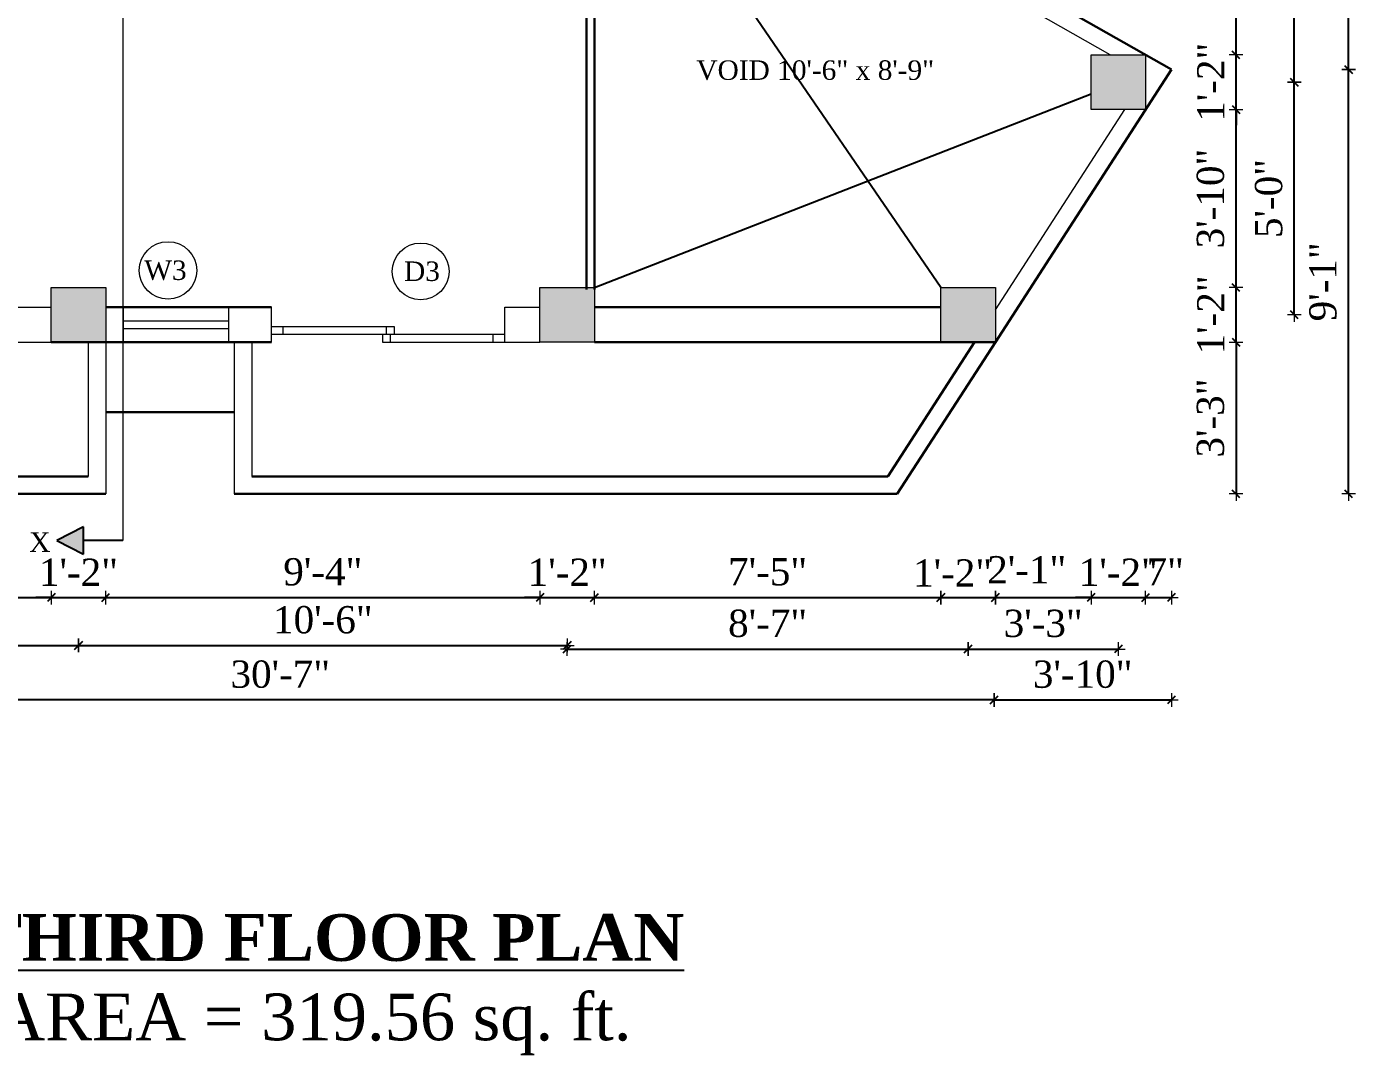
# Model space of a CAD drawing. Header units: inches. Extents: x 151827 to 346502, y -56182 to -23217.
# Drawn here: x 157542.4 to 157883.8, y -31490.4 to -31226.1 of the extents above; entities that cross this region are included whole.
import ezdxf

# ---------------------------------------------------------------- set-up
doc = ezdxf.new("R2010")
doc.units = ezdxf.units.IN
doc.header["$LTSCALE"] = 5
doc.header["$MEASUREMENT"] = 0
for name, color, linetype, lineweight in [('A-WALL', 7, 'Continuous', 9), ('Dimension', 7, 'Continuous', 18), ('Dw', 2, 'Continuous', 18)]:
    doc.layers.add(name, color=color, linetype=linetype, lineweight=lineweight)
doc.layers.add('dim line', color=7, linetype='Continuous', lineweight=15, true_color=0xfab2b2)
doc.layers.add('TEXT', color=6, linetype='Continuous')
doc.layers.add('WALL', color=7, linetype='Continuous')
doc.styles.add('ordinary', font='times.ttf')
doc.dimstyles.new('Copy of 96', dxfattribs={"dimtxt": 7, "dimasz": 4, "dimexe": 0.5, "dimexo": 0.5, "dimgap": 3, "dimtad": 1, "dimdec": 1, "dimzin": 11, "dimdsep": 46, "dimlunit": 4, "dimtxsty": 'ordinary', "dimblk": 'OBLIQUE', "dimcen": 0.09, "dimse1": 1, "dimse2": 1, "dimclrt": 6, "dimazin": 0, "dimtfac": 1, "dimtdec": 1, "dimtix": 1, "dimtmove": 2, "dimatfit": 3, "dimldrblk": 'leader', "dimfxl": 0.5, "dimfxlon": 1, "dimtolj": 1, "dimtzin": 0, "dimarcsym": 0})

# ---------------------------------------------------------------- blocks, each defined once
blk = doc.blocks.new('oblique')
at = {"color": 0, "lineweight": -2}
blk.add_line((0.25, 0.25), (-0.25, -0.25), dxfattribs=at)
at = {"layer": 'dim line', "lineweight": 9}
for p, q in [((-0.4375, 0), (0.4375, 0)), ((0, 0.4375), (0, -0.4375))]:
    blk.add_line(p, q, dxfattribs=at)
blk = doc.blocks.new('*D1751')
at = {"layer": 'A-WALL', "color": 0, "lineweight": -2, "ltscale": 5, "transparency": 16777216}
for p, q in [((157853.15, -31293.16), (157853.15, -31289.16)), ((157853.15, -31307.16), (157853.15, -31293.16)), ((157853.15, -31307.16), (157853.15, -31311.16))]:
    blk.add_line(p, q, dxfattribs=at)
at = {"layer": 'Defpoints', "color": 0, "ltscale": 5, "transparency": 16777216}
for p in [(157791.29, -31293.16), (157853.15, -31293.16), (157791.29, -31307.16)]:
    blk.add_point(p, dxfattribs=at)
at = {"layer": 'A-WALL', "color": 0, "lineweight": -2, "ltscale": 5, "transparency": 16777216, "xscale": 4, "yscale": 4, "zscale": 4}
for p, rotation in [((157853.15, -31293.16), 270), ((157853.15, -31307.16), 90)]:
    blk.add_blockref('oblique', p, dxfattribs=dict(at, rotation=rotation))
at = {"layer": 'A-WALL', "color": 6, "ltscale": 5, "transparency": 16777216, "insert": (157846.65, -31300.16), "char_height": 7, "attachment_point": 5, "rotation": 90, "style": 'ordinary'}
blk.add_mtext('\\A1;1\'-2"', dxfattribs=at)
blk = doc.blocks.new('_OBLIQUE')
at = {"color": 0, "linetype": 'ByBlock'}
blk.add_line((-0.5, -0.5), (0.5, 0.5), dxfattribs=at)
blk = doc.blocks.new('leader')
at = {"layer": 'Dimension'}
for p, q in [((0, -4.328), (0, 4.328)), ((-4.424, 0), (4.424, 0))]:
    blk.add_line(p, q, dxfattribs=at)
blk = doc.blocks.new('*D1752')
at = {"layer": 'A-WALL', "color": 0, "lineweight": -2, "ltscale": 5, "transparency": 16777216}
blk.add_line((157853.15, -31293.16), (157853.15, -31247.39), dxfattribs=at)
at = {"layer": 'Defpoints', "color": 0, "ltscale": 5, "transparency": 16777216}
for p in [(157829.89, -31247.39), (157853.15, -31247.39), (157791.29, -31293.16)]:
    blk.add_point(p, dxfattribs=at)
at = {"layer": 'A-WALL', "color": 0, "lineweight": -2, "ltscale": 5, "transparency": 16777216, "xscale": 4, "yscale": 4, "zscale": 4}
for p, rotation in [((157853.15, -31247.39), 90), ((157853.15, -31293.16), 270)]:
    blk.add_blockref('oblique', p, dxfattribs=dict(at, rotation=rotation))
at = {"layer": 'A-WALL', "color": 6, "ltscale": 5, "transparency": 16777216, "insert": (157846.59, -31270.27), "char_height": 7, "attachment_point": 5, "rotation": 90, "style": 'ordinary'}
blk.add_mtext('\\A1;3\'-10"', dxfattribs=at)
blk = doc.blocks.new('*D1753')
at = {"layer": 'A-WALL', "color": 0, "lineweight": -2, "ltscale": 5, "transparency": 16777216}
for p, q in [((157853.15, -31233.39), (157853.15, -31229.39)), ((157853.15, -31247.39), (157853.15, -31233.39)), ((157853.15, -31247.39), (157853.15, -31251.39))]:
    blk.add_line(p, q, dxfattribs=at)
at = {"layer": 'Defpoints', "color": 0, "ltscale": 5, "transparency": 16777216}
for p in [(157829.89, -31233.39), (157853.15, -31233.39), (157829.89, -31247.39)]:
    blk.add_point(p, dxfattribs=at)
at = {"layer": 'A-WALL', "color": 0, "lineweight": -2, "ltscale": 5, "transparency": 16777216, "xscale": 4, "yscale": 4, "zscale": 4}
for p, rotation in [((157853.15, -31233.39), 270), ((157853.15, -31247.39), 90)]:
    blk.add_blockref('oblique', p, dxfattribs=dict(at, rotation=rotation))
at = {"layer": 'A-WALL', "color": 6, "ltscale": 5, "transparency": 16777216, "insert": (157846.65, -31240.39), "char_height": 7, "attachment_point": 5, "rotation": 90, "style": 'ordinary'}
blk.add_mtext('\\A1;1\'-2"', dxfattribs=at)
blk = doc.blocks.new('*D1754')
at = {"layer": 'A-WALL', "color": 0, "lineweight": -2, "ltscale": 5, "transparency": 16777216}
blk.add_line((157853.15, -31233.39), (157853.15, -31166.88), dxfattribs=at)
at = {"layer": 'Defpoints', "color": 0, "ltscale": 5, "transparency": 16777216}
for p in [(157688.28, -31166.88), (157853.15, -31166.88), (157829.89, -31233.39)]:
    blk.add_point(p, dxfattribs=at)
at = {"layer": 'A-WALL', "color": 0, "lineweight": -2, "ltscale": 5, "transparency": 16777216, "xscale": 4, "yscale": 4, "zscale": 4}
for p, rotation in [((157853.15, -31166.88), 90), ((157853.15, -31233.39), 270)]:
    blk.add_blockref('oblique', p, dxfattribs=dict(at, rotation=rotation))
at = {"layer": 'A-WALL', "color": 6, "ltscale": 5, "transparency": 16777216, "insert": (157846.58, -31200.13), "char_height": 7, "attachment_point": 5, "rotation": 90, "style": 'ordinary'}
blk.add_mtext('\\A1;5\'-7"', dxfattribs=at)
blk = doc.blocks.new('*D1758')
at = {"layer": 'A-WALL', "color": 0, "lineweight": -2, "ltscale": 5, "transparency": 16777216}
blk.add_line((157868.11, -31300.16), (157868.11, -31240.39), dxfattribs=at)
at = {"layer": 'Defpoints', "color": 0, "ltscale": 5, "transparency": 16777216}
for p in [(157822.89, -31240.39), (157868.11, -31240.39), (157784.29, -31300.16)]:
    blk.add_point(p, dxfattribs=at)
at = {"layer": 'A-WALL', "color": 0, "lineweight": -2, "ltscale": 5, "transparency": 16777216, "xscale": 4, "yscale": 4, "zscale": 4}
for p, rotation in [((157868.11, -31240.39), 90), ((157868.11, -31300.16), 270)]:
    blk.add_blockref('oblique', p, dxfattribs=dict(at, rotation=rotation))
at = {"layer": 'A-WALL', "color": 6, "ltscale": 5, "transparency": 16777216, "insert": (157861.55, -31270.27), "char_height": 7, "attachment_point": 5, "rotation": 90, "style": 'ordinary'}
blk.add_mtext('\\A1;5\'-0"', dxfattribs=at)
blk = doc.blocks.new('*D1759')
at = {"layer": 'A-WALL', "color": 0, "lineweight": -2, "ltscale": 5, "transparency": 16777216}
blk.add_line((157868.11, -31240.39), (157868.11, -31159.88), dxfattribs=at)
at = {"layer": 'Defpoints', "color": 0, "ltscale": 5, "transparency": 16777216}
for p in [(157681.28, -31159.88), (157868.11, -31159.88), (157822.89, -31240.39)]:
    blk.add_point(p, dxfattribs=at)
at = {"layer": 'A-WALL', "color": 0, "lineweight": -2, "ltscale": 5, "transparency": 16777216, "xscale": 4, "yscale": 4, "zscale": 4}
for p, rotation in [((157868.11, -31159.88), 90), ((157868.11, -31240.39), 270)]:
    blk.add_blockref('oblique', p, dxfattribs=dict(at, rotation=rotation))
at = {"layer": 'A-WALL', "color": 6, "ltscale": 5, "transparency": 16777216, "insert": (157861.54, -31200.13), "char_height": 7, "attachment_point": 5, "rotation": 90, "style": 'ordinary'}
blk.add_mtext('\\A1;6\'-9"', dxfattribs=at)
blk = doc.blocks.new('*D1766')
at = {"layer": 'A-WALL', "color": 0, "lineweight": -2, "ltscale": 5, "transparency": 16777216}
blk.add_line((157688.28, -31058.94), (157815.89, -31058.94), dxfattribs=at)
at = {"layer": 'Defpoints', "color": 0, "ltscale": 5, "transparency": 16777216}
for p in [(157815.89, -31058.94), (157688.28, -31152.88), (157815.89, -31233.39)]:
    blk.add_point(p, dxfattribs=at)
at = {"layer": 'A-WALL', "color": 0, "lineweight": -2, "ltscale": 5, "transparency": 16777216, "xscale": 4, "yscale": 4, "zscale": 4, "rotation": 180}
blk.add_blockref('oblique', (157688.28, -31058.94), dxfattribs=at)
at = {"layer": 'A-WALL', "color": 0, "lineweight": -2, "ltscale": 5, "transparency": 16777216, "xscale": 4, "yscale": 4, "zscale": 4}
blk.add_blockref('oblique', (157815.89, -31058.94), dxfattribs=at)
at = {"layer": 'A-WALL', "color": 6, "ltscale": 5, "transparency": 16777216, "insert": (157752.08, -31052.38), "char_height": 7, "attachment_point": 5, "style": 'ordinary'}
blk.add_mtext('\\A1;10\'-8"', dxfattribs=at)
blk = doc.blocks.new('*D1767')
at = {"layer": 'A-WALL', "color": 0, "lineweight": -2, "ltscale": 5, "transparency": 16777216}
for p, q in [((157815.89, -31058.94), (157811.89, -31058.94)), ((157815.89, -31058.94), (157829.89, -31058.94)), ((157829.89, -31058.94), (157833.89, -31058.94))]:
    blk.add_line(p, q, dxfattribs=at)
at = {"layer": 'Defpoints', "color": 0, "ltscale": 5, "transparency": 16777216}
for p in [(157829.89, -31058.94), (157815.89, -31233.39), (157829.89, -31233.39)]:
    blk.add_point(p, dxfattribs=at)
at = {"layer": 'A-WALL', "color": 0, "lineweight": -2, "ltscale": 5, "transparency": 16777216, "xscale": 4, "yscale": 4, "zscale": 4}
blk.add_blockref('oblique', (157815.89, -31058.94), dxfattribs=at)
at = {"layer": 'A-WALL', "color": 0, "lineweight": -2, "ltscale": 5, "transparency": 16777216, "xscale": 4, "yscale": 4, "zscale": 4, "rotation": 180}
blk.add_blockref('oblique', (157829.89, -31058.94), dxfattribs=at)
at = {"layer": 'A-WALL', "color": 6, "ltscale": 5, "transparency": 16777216, "insert": (157822.89, -31052.44), "char_height": 7, "attachment_point": 5, "style": 'ordinary'}
blk.add_mtext('\\A1;1\'-2"', dxfattribs=at)
blk = doc.blocks.new('*D1768')
at = {"layer": 'A-WALL', "color": 0, "lineweight": -2, "ltscale": 5, "transparency": 16777216}
blk.add_line((157829.89, -31058.94), (157836.52, -31058.94), dxfattribs=at)
at = {"layer": 'Defpoints', "color": 0, "ltscale": 5, "transparency": 16777216}
for p in [(157836.52, -31058.94), (157829.89, -31233.39), (157836.52, -31237.15)]:
    blk.add_point(p, dxfattribs=at)
at = {"layer": 'A-WALL', "color": 0, "lineweight": -2, "ltscale": 5, "transparency": 16777216, "xscale": 4, "yscale": 4, "zscale": 4, "rotation": 180}
blk.add_blockref('oblique', (157829.89, -31058.94), dxfattribs=at)
at = {"layer": 'A-WALL', "color": 0, "lineweight": -2, "ltscale": 5, "transparency": 16777216, "xscale": 4, "yscale": 4, "zscale": 4}
blk.add_blockref('oblique', (157836.52, -31058.94), dxfattribs=at)
at = {"layer": 'A-WALL', "color": 6, "ltscale": 5, "transparency": 16777216, "insert": (157835.85, -31052.36), "char_height": 7, "attachment_point": 5, "style": 'ordinary'}
blk.add_mtext('\\A1;7"', dxfattribs=at)
blk = doc.blocks.new('*D1771')
at = {"layer": 'A-WALL', "color": 0, "lineweight": -2, "ltscale": 5, "transparency": 16777216}
blk.add_line((157681.28, -31042.81), (157822.89, -31042.81), dxfattribs=at)
at = {"layer": 'Defpoints', "color": 0, "ltscale": 5, "transparency": 16777216}
for p in [(157822.89, -31042.81), (157681.28, -31159.88), (157822.89, -31240.39)]:
    blk.add_point(p, dxfattribs=at)
at = {"layer": 'A-WALL', "color": 0, "lineweight": -2, "ltscale": 5, "transparency": 16777216, "xscale": 4, "yscale": 4, "zscale": 4, "rotation": 180}
blk.add_blockref('oblique', (157681.28, -31042.81), dxfattribs=at)
at = {"layer": 'A-WALL', "color": 0, "lineweight": -2, "ltscale": 5, "transparency": 16777216, "xscale": 4, "yscale": 4, "zscale": 4}
blk.add_blockref('oblique', (157822.89, -31042.81), dxfattribs=at)
at = {"layer": 'A-WALL', "color": 6, "ltscale": 5, "transparency": 16777216, "insert": (157752.08, -31036.25), "char_height": 7, "attachment_point": 5, "style": 'ordinary'}
blk.add_mtext('\\A1;11\'-10"', dxfattribs=at)
blk = doc.blocks.new('*D1773')
at = {"layer": 'A-WALL', "color": 0, "lineweight": -2, "ltscale": 5, "transparency": 16777216}
blk.add_line((157548.71, -31027.61), (157836.52, -31027.61), dxfattribs=at)
at = {"layer": 'Defpoints', "color": 0, "ltscale": 5, "transparency": 16777216}
for p in [(157836.52, -31027.61), (157548.71, -31081.5), (157836.52, -31237.15)]:
    blk.add_point(p, dxfattribs=at)
at = {"layer": 'A-WALL', "color": 0, "lineweight": -2, "ltscale": 5, "transparency": 16777216, "xscale": 4, "yscale": 4, "zscale": 4, "rotation": 180}
blk.add_blockref('oblique', (157548.71, -31027.61), dxfattribs=at)
at = {"layer": 'A-WALL', "color": 0, "lineweight": -2, "ltscale": 5, "transparency": 16777216, "xscale": 4, "yscale": 4, "zscale": 4}
blk.add_blockref('oblique', (157836.52, -31027.61), dxfattribs=at)
at = {"layer": 'A-WALL', "color": 6, "ltscale": 5, "transparency": 16777216, "insert": (157692.62, -31021.05), "char_height": 7, "attachment_point": 5, "style": 'ordinary'}
blk.add_mtext('\\A1;24\'-0"', dxfattribs=at)
blk = doc.blocks.new('*D1774')
at = {"layer": 'A-WALL', "color": 0, "lineweight": -2, "ltscale": 5, "transparency": 16777216}
blk.add_line((157882.06, -31346.16), (157882.06, -31237.15), dxfattribs=at)
at = {"layer": 'Defpoints', "color": 0, "ltscale": 5, "transparency": 16777216}
for p in [(157836.52, -31237.15), (157882.06, -31237.15), (157766.08, -31346.16)]:
    blk.add_point(p, dxfattribs=at)
at = {"layer": 'A-WALL', "color": 0, "lineweight": -2, "ltscale": 5, "transparency": 16777216, "xscale": 4, "yscale": 4, "zscale": 4}
for p, rotation in [((157882.06, -31237.15), 90), ((157882.06, -31346.16), 270)]:
    blk.add_blockref('oblique', p, dxfattribs=dict(at, rotation=rotation))
at = {"layer": 'A-WALL', "color": 6, "ltscale": 5, "transparency": 16777216, "insert": (157875.49, -31291.66), "char_height": 7, "attachment_point": 5, "rotation": 90, "style": 'ordinary'}
blk.add_mtext('\\A1;9\'-1"', dxfattribs=at)
blk = doc.blocks.new('*D1775')
at = {"layer": 'A-WALL', "color": 0, "lineweight": -2, "ltscale": 5, "transparency": 16777216}
blk.add_line((157882.06, -31237.15), (157882.06, -31081.5), dxfattribs=at)
at = {"layer": 'Defpoints', "color": 0, "ltscale": 5, "transparency": 16777216}
for p in [(157562.71, -31081.5), (157882.06, -31081.5), (157836.52, -31237.15)]:
    blk.add_point(p, dxfattribs=at)
at = {"layer": 'A-WALL', "color": 0, "lineweight": -2, "ltscale": 5, "transparency": 16777216, "xscale": 4, "yscale": 4, "zscale": 4}
for p, rotation in [((157882.06, -31081.5), 90), ((157882.06, -31237.15), 270)]:
    blk.add_blockref('oblique', p, dxfattribs=dict(at, rotation=rotation))
at = {"layer": 'A-WALL', "color": 6, "ltscale": 5, "transparency": 16777216, "insert": (157875.5, -31159.32), "char_height": 7, "attachment_point": 5, "rotation": 90, "style": 'ordinary'}
blk.add_mtext('\\A1;13\'-0"', dxfattribs=at)
blk = doc.blocks.new('*D1777')
at = {"layer": 'A-WALL', "color": 0, "lineweight": -2, "ltscale": 5, "transparency": 16777216}
blk.add_line((157438.5, -31372.77), (157548.71, -31372.77), dxfattribs=at)
at = {"layer": 'Defpoints', "color": 0, "ltscale": 5, "transparency": 16777216}
for p in [(157438.5, -31307.16), (157548.71, -31307.16), (157548.71, -31372.77)]:
    blk.add_point(p, dxfattribs=at)
at = {"layer": 'A-WALL', "color": 0, "lineweight": -2, "ltscale": 5, "transparency": 16777216, "xscale": 4, "yscale": 4, "zscale": 4, "rotation": 180}
blk.add_blockref('oblique', (157438.5, -31372.77), dxfattribs=at)
at = {"layer": 'A-WALL', "color": 0, "lineweight": -2, "ltscale": 5, "transparency": 16777216, "xscale": 4, "yscale": 4, "zscale": 4}
blk.add_blockref('oblique', (157548.71, -31372.77), dxfattribs=at)
at = {"layer": 'A-WALL', "color": 6, "ltscale": 5, "transparency": 16777216, "insert": (157493.6, -31366.2), "char_height": 7, "attachment_point": 5, "style": 'ordinary'}
blk.add_mtext('\\A1;9\'-2"', dxfattribs=at)
blk = doc.blocks.new('*D1778')
at = {"layer": 'A-WALL', "color": 0, "lineweight": -2, "ltscale": 5, "transparency": 16777216}
for p, q in [((157548.71, -31372.77), (157544.71, -31372.77)), ((157548.71, -31372.77), (157562.71, -31372.77)), ((157562.71, -31372.77), (157566.71, -31372.77))]:
    blk.add_line(p, q, dxfattribs=at)
at = {"layer": 'Defpoints', "color": 0, "ltscale": 5, "transparency": 16777216}
for p in [(157548.71, -31307.16), (157562.71, -31307.16), (157562.71, -31372.77)]:
    blk.add_point(p, dxfattribs=at)
at = {"layer": 'A-WALL', "color": 0, "lineweight": -2, "ltscale": 5, "transparency": 16777216, "xscale": 4, "yscale": 4, "zscale": 4}
blk.add_blockref('oblique', (157548.71, -31372.77), dxfattribs=at)
at = {"layer": 'A-WALL', "color": 0, "lineweight": -2, "ltscale": 5, "transparency": 16777216, "xscale": 4, "yscale": 4, "zscale": 4, "rotation": 180}
blk.add_blockref('oblique', (157562.71, -31372.77), dxfattribs=at)
at = {"layer": 'A-WALL', "color": 6, "ltscale": 5, "transparency": 16777216, "insert": (157555.71, -31366.27), "char_height": 7, "attachment_point": 5, "style": 'ordinary'}
blk.add_mtext('\\A1;1\'-2"', dxfattribs=at)
blk = doc.blocks.new('*D1779')
at = {"layer": 'A-WALL', "color": 0, "lineweight": -2, "ltscale": 5, "transparency": 16777216}
blk.add_line((157562.71, -31372.77), (157674.28, -31372.77), dxfattribs=at)
at = {"layer": 'Defpoints', "color": 0, "ltscale": 5, "transparency": 16777216}
for p in [(157562.71, -31307.16), (157674.28, -31307.16), (157674.28, -31372.77)]:
    blk.add_point(p, dxfattribs=at)
at = {"layer": 'A-WALL', "color": 0, "lineweight": -2, "ltscale": 5, "transparency": 16777216, "xscale": 4, "yscale": 4, "zscale": 4, "rotation": 180}
blk.add_blockref('oblique', (157562.71, -31372.77), dxfattribs=at)
at = {"layer": 'A-WALL', "color": 0, "lineweight": -2, "ltscale": 5, "transparency": 16777216, "xscale": 4, "yscale": 4, "zscale": 4}
blk.add_blockref('oblique', (157674.28, -31372.77), dxfattribs=at)
at = {"layer": 'A-WALL', "color": 6, "ltscale": 5, "transparency": 16777216, "insert": (157618.49, -31366.2), "char_height": 7, "attachment_point": 5, "style": 'ordinary'}
blk.add_mtext('\\A1;9\'-4"', dxfattribs=at)
blk = doc.blocks.new('*D1780')
at = {"layer": 'A-WALL', "color": 0, "lineweight": -2, "ltscale": 5, "transparency": 16777216}
for p, q in [((157674.28, -31372.77), (157670.28, -31372.77)), ((157674.28, -31372.77), (157688.28, -31372.77)), ((157688.28, -31372.77), (157692.28, -31372.77))]:
    blk.add_line(p, q, dxfattribs=at)
at = {"layer": 'Defpoints', "color": 0, "ltscale": 5, "transparency": 16777216}
for p in [(157674.28, -31307.16), (157688.28, -31307.16), (157688.28, -31372.77)]:
    blk.add_point(p, dxfattribs=at)
at = {"layer": 'A-WALL', "color": 0, "lineweight": -2, "ltscale": 5, "transparency": 16777216, "xscale": 4, "yscale": 4, "zscale": 4}
blk.add_blockref('oblique', (157674.28, -31372.77), dxfattribs=at)
at = {"layer": 'A-WALL', "color": 0, "lineweight": -2, "ltscale": 5, "transparency": 16777216, "xscale": 4, "yscale": 4, "zscale": 4, "rotation": 180}
blk.add_blockref('oblique', (157688.28, -31372.77), dxfattribs=at)
at = {"layer": 'A-WALL', "color": 6, "ltscale": 5, "transparency": 16777216, "insert": (157681.28, -31366.27), "char_height": 7, "attachment_point": 5, "style": 'ordinary'}
blk.add_mtext('\\A1;1\'-2"', dxfattribs=at)
blk = doc.blocks.new('*D1781')
at = {"layer": 'A-WALL', "color": 0, "lineweight": -2, "ltscale": 5, "transparency": 16777216}
blk.add_line((157688.28, -31372.77), (157777.29, -31372.77), dxfattribs=at)
at = {"layer": 'Defpoints', "color": 0, "ltscale": 5, "transparency": 16777216}
for p in [(157688.28, -31307.16), (157777.29, -31307.16), (157777.29, -31372.77)]:
    blk.add_point(p, dxfattribs=at)
at = {"layer": 'A-WALL', "color": 0, "lineweight": -2, "ltscale": 5, "transparency": 16777216, "xscale": 4, "yscale": 4, "zscale": 4, "rotation": 180}
blk.add_blockref('oblique', (157688.28, -31372.77), dxfattribs=at)
at = {"layer": 'A-WALL', "color": 0, "lineweight": -2, "ltscale": 5, "transparency": 16777216, "xscale": 4, "yscale": 4, "zscale": 4}
blk.add_blockref('oblique', (157777.29, -31372.77), dxfattribs=at)
at = {"layer": 'A-WALL', "color": 6, "ltscale": 5, "transparency": 16777216, "insert": (157732.78, -31366.2), "char_height": 7, "attachment_point": 5, "style": 'ordinary'}
blk.add_mtext('\\A1;7\'-5"', dxfattribs=at)
blk = doc.blocks.new('*D1782')
at = {"layer": 'A-WALL', "color": 0, "lineweight": -2, "ltscale": 5, "transparency": 16777216}
blk.add_line((157777.29, -31372.77), (157791.29, -31372.77), dxfattribs=at)
at = {"layer": 'Defpoints', "color": 0, "ltscale": 5, "transparency": 16777216}
for p in [(157777.29, -31307.16), (157791.29, -31307.16), (157791.29, -31372.77)]:
    blk.add_point(p, dxfattribs=at)
at = {"layer": 'A-WALL', "color": 0, "lineweight": -2, "ltscale": 5, "transparency": 16777216, "xscale": 4, "yscale": 4, "zscale": 4, "rotation": 180}
blk.add_blockref('oblique', (157777.29, -31372.77), dxfattribs=at)
at = {"layer": 'A-WALL', "color": 0, "lineweight": -2, "ltscale": 5, "transparency": 16777216, "xscale": 4, "yscale": 4, "zscale": 4}
blk.add_blockref('oblique', (157791.29, -31372.77), dxfattribs=at)
at = {"layer": 'A-WALL', "color": 6, "ltscale": 5, "transparency": 16777216, "insert": (157780.32, -31366.45), "char_height": 7, "attachment_point": 5, "style": 'ordinary'}
blk.add_mtext('\\A1;1\'-2"', dxfattribs=at)
blk = doc.blocks.new('*D1783')
at = {"layer": 'A-WALL', "color": 0, "lineweight": -2, "ltscale": 5, "transparency": 16777216}
blk.add_line((157791.29, -31372.77), (157815.89, -31372.77), dxfattribs=at)
at = {"layer": 'Defpoints', "color": 0, "ltscale": 5, "transparency": 16777216}
for p in [(157815.89, -31247.39), (157791.29, -31307.16), (157815.89, -31372.77)]:
    blk.add_point(p, dxfattribs=at)
at = {"layer": 'A-WALL', "color": 0, "lineweight": -2, "ltscale": 5, "transparency": 16777216, "xscale": 4, "yscale": 4, "zscale": 4, "rotation": 180}
blk.add_blockref('oblique', (157791.29, -31372.77), dxfattribs=at)
at = {"layer": 'A-WALL', "color": 0, "lineweight": -2, "ltscale": 5, "transparency": 16777216, "xscale": 4, "yscale": 4, "zscale": 4}
blk.add_blockref('oblique', (157815.89, -31372.77), dxfattribs=at)
at = {"layer": 'A-WALL', "color": 6, "ltscale": 5, "transparency": 16777216, "insert": (157799.36, -31365.63), "char_height": 7, "attachment_point": 5, "style": 'ordinary'}
blk.add_mtext('\\A1;2\'-1"', dxfattribs=at)
blk = doc.blocks.new('*D1784')
at = {"layer": 'A-WALL', "color": 0, "lineweight": -2, "ltscale": 5, "transparency": 16777216}
for p, q in [((157815.89, -31372.77), (157811.89, -31372.77)), ((157815.89, -31372.77), (157829.89, -31372.77)), ((157829.89, -31372.77), (157833.89, -31372.77))]:
    blk.add_line(p, q, dxfattribs=at)
at = {"layer": 'Defpoints', "color": 0, "ltscale": 5, "transparency": 16777216}
for p in [(157815.89, -31247.39), (157829.89, -31247.39), (157829.89, -31372.77)]:
    blk.add_point(p, dxfattribs=at)
at = {"layer": 'A-WALL', "color": 0, "lineweight": -2, "ltscale": 5, "transparency": 16777216, "xscale": 4, "yscale": 4, "zscale": 4}
blk.add_blockref('oblique', (157815.89, -31372.77), dxfattribs=at)
at = {"layer": 'A-WALL', "color": 0, "lineweight": -2, "ltscale": 5, "transparency": 16777216, "xscale": 4, "yscale": 4, "zscale": 4, "rotation": 180}
blk.add_blockref('oblique', (157829.89, -31372.77), dxfattribs=at)
at = {"layer": 'A-WALL', "color": 6, "ltscale": 5, "transparency": 16777216, "insert": (157822.89, -31366.27), "char_height": 7, "attachment_point": 5, "style": 'ordinary'}
blk.add_mtext('\\A1;1\'-2"', dxfattribs=at)
blk = doc.blocks.new('*D1785')
at = {"layer": 'A-WALL', "color": 0, "lineweight": -2, "ltscale": 5, "transparency": 16777216}
blk.add_line((157829.89, -31372.77), (157836.52, -31372.77), dxfattribs=at)
at = {"layer": 'Defpoints', "color": 0, "ltscale": 5, "transparency": 16777216}
for p in [(157836.52, -31237.15), (157829.89, -31247.39), (157836.52, -31372.77)]:
    blk.add_point(p, dxfattribs=at)
at = {"layer": 'A-WALL', "color": 0, "lineweight": -2, "ltscale": 5, "transparency": 16777216, "xscale": 4, "yscale": 4, "zscale": 4, "rotation": 180}
blk.add_blockref('oblique', (157829.89, -31372.77), dxfattribs=at)
at = {"layer": 'A-WALL', "color": 0, "lineweight": -2, "ltscale": 5, "transparency": 16777216, "xscale": 4, "yscale": 4, "zscale": 4}
blk.add_blockref('oblique', (157836.52, -31372.77), dxfattribs=at)
at = {"layer": 'A-WALL', "color": 6, "ltscale": 5, "transparency": 16777216, "insert": (157834.94, -31366.16), "char_height": 7, "attachment_point": 5, "style": 'ordinary'}
blk.add_mtext('\\A1;7"', dxfattribs=at)
blk = doc.blocks.new('*D1786')
at = {"layer": 'A-WALL', "color": 0, "lineweight": -2, "ltscale": 5, "transparency": 16777216}
blk.add_line((157431.5, -31385.08), (157555.71, -31385.08), dxfattribs=at)
at = {"layer": 'Defpoints', "color": 0, "ltscale": 5, "transparency": 16777216}
for p in [(157431.5, -31300.16), (157555.71, -31300.16), (157555.71, -31385.08)]:
    blk.add_point(p, dxfattribs=at)
at = {"layer": 'A-WALL', "color": 0, "lineweight": -2, "ltscale": 5, "transparency": 16777216, "xscale": 4, "yscale": 4, "zscale": 4, "rotation": 180}
blk.add_blockref('oblique', (157431.5, -31385.08), dxfattribs=at)
at = {"layer": 'A-WALL', "color": 0, "lineweight": -2, "ltscale": 5, "transparency": 16777216, "xscale": 4, "yscale": 4, "zscale": 4}
blk.add_blockref('oblique', (157555.71, -31385.08), dxfattribs=at)
at = {"layer": 'A-WALL', "color": 6, "ltscale": 5, "transparency": 16777216, "insert": (157493.6, -31378.52), "char_height": 7, "attachment_point": 5, "style": 'ordinary'}
blk.add_mtext('\\A1;10\'-4"', dxfattribs=at)
blk = doc.blocks.new('*D1787')
at = {"layer": 'A-WALL', "color": 0, "lineweight": -2, "ltscale": 5, "transparency": 16777216}
blk.add_line((157681.28, -31386.01), (157784.29, -31386.01), dxfattribs=at)
at = {"layer": 'Defpoints', "color": 0, "ltscale": 5, "transparency": 16777216}
for p in [(157681.28, -31300.16), (157784.29, -31300.16), (157784.29, -31386.01)]:
    blk.add_point(p, dxfattribs=at)
at = {"layer": 'A-WALL', "color": 0, "lineweight": -2, "ltscale": 5, "transparency": 16777216, "xscale": 4, "yscale": 4, "zscale": 4, "rotation": 180}
blk.add_blockref('oblique', (157681.28, -31386.01), dxfattribs=at)
at = {"layer": 'A-WALL', "color": 0, "lineweight": -2, "ltscale": 5, "transparency": 16777216, "xscale": 4, "yscale": 4, "zscale": 4}
blk.add_blockref('oblique', (157784.29, -31386.01), dxfattribs=at)
at = {"layer": 'A-WALL', "color": 6, "ltscale": 5, "transparency": 16777216, "insert": (157732.78, -31379.44), "char_height": 7, "attachment_point": 5, "style": 'ordinary'}
blk.add_mtext('\\A1;8\'-7"', dxfattribs=at)
blk = doc.blocks.new('*D1788')
at = {"layer": 'A-WALL', "color": 0, "lineweight": -2, "ltscale": 5, "transparency": 16777216}
blk.add_line((157555.71, -31385.08), (157681.28, -31385.08), dxfattribs=at)
at = {"layer": 'Defpoints', "color": 0, "ltscale": 5, "transparency": 16777216}
for p in [(157555.71, -31300.16), (157681.28, -31300.16), (157681.28, -31385.08)]:
    blk.add_point(p, dxfattribs=at)
at = {"layer": 'A-WALL', "color": 0, "lineweight": -2, "ltscale": 5, "transparency": 16777216, "xscale": 4, "yscale": 4, "zscale": 4, "rotation": 180}
blk.add_blockref('oblique', (157555.71, -31385.08), dxfattribs=at)
at = {"layer": 'A-WALL', "color": 0, "lineweight": -2, "ltscale": 5, "transparency": 16777216, "xscale": 4, "yscale": 4, "zscale": 4}
blk.add_blockref('oblique', (157681.28, -31385.08), dxfattribs=at)
at = {"layer": 'A-WALL', "color": 6, "ltscale": 5, "transparency": 16777216, "insert": (157618.49, -31378.52), "char_height": 7, "attachment_point": 5, "style": 'ordinary'}
blk.add_mtext('\\A1;10\'-6"', dxfattribs=at)
blk = doc.blocks.new('*D1789')
at = {"layer": 'A-WALL', "color": 0, "lineweight": -2, "ltscale": 5, "transparency": 16777216}
blk.add_line((157784.29, -31386.01), (157822.89, -31386.01), dxfattribs=at)
at = {"layer": 'Defpoints', "color": 0, "ltscale": 5, "transparency": 16777216}
for p in [(157822.89, -31240.39), (157784.29, -31300.16), (157822.89, -31386.01)]:
    blk.add_point(p, dxfattribs=at)
at = {"layer": 'A-WALL', "color": 0, "lineweight": -2, "ltscale": 5, "transparency": 16777216, "xscale": 4, "yscale": 4, "zscale": 4, "rotation": 180}
blk.add_blockref('oblique', (157784.29, -31386.01), dxfattribs=at)
at = {"layer": 'A-WALL', "color": 0, "lineweight": -2, "ltscale": 5, "transparency": 16777216, "xscale": 4, "yscale": 4, "zscale": 4}
blk.add_blockref('oblique', (157822.89, -31386.01), dxfattribs=at)
at = {"layer": 'A-WALL', "color": 6, "ltscale": 5, "transparency": 16777216, "insert": (157803.59, -31379.45), "char_height": 7, "attachment_point": 5, "style": 'ordinary'}
blk.add_mtext('\\A1;3\'-3"', dxfattribs=at)
blk = doc.blocks.new('*D1790')
at = {"layer": 'A-WALL', "color": 0, "lineweight": -2, "ltscale": 5, "transparency": 16777216}
blk.add_line((157790.96, -31399.07), (157424.17, -31399.07), dxfattribs=at)
at = {"layer": 'Defpoints', "color": 0, "ltscale": 5, "transparency": 16777216}
for p in [(157424.17, -31307.16), (157790.96, -31307.16), (157424.17, -31399.07)]:
    blk.add_point(p, dxfattribs=at)
at = {"layer": 'A-WALL', "color": 0, "lineweight": -2, "ltscale": 5, "transparency": 16777216, "xscale": 4, "yscale": 4, "zscale": 4, "rotation": 180}
blk.add_blockref('oblique', (157424.17, -31399.07), dxfattribs=at)
at = {"layer": 'A-WALL', "color": 0, "lineweight": -2, "ltscale": 5, "transparency": 16777216, "xscale": 4, "yscale": 4, "zscale": 4}
blk.add_blockref('oblique', (157790.96, -31399.07), dxfattribs=at)
at = {"layer": 'A-WALL', "color": 6, "ltscale": 5, "transparency": 16777216, "insert": (157607.56, -31392.5), "char_height": 7, "attachment_point": 5, "style": 'ordinary'}
blk.add_mtext('\\A1;30\'-7"', dxfattribs=at)
blk = doc.blocks.new('*D1791')
at = {"layer": 'A-WALL', "color": 0, "lineweight": -2, "ltscale": 5, "transparency": 16777216}
blk.add_line((157790.96, -31399.07), (157836.52, -31399.07), dxfattribs=at)
at = {"layer": 'Defpoints', "color": 0, "ltscale": 5, "transparency": 16777216}
for p in [(157836.52, -31237.15), (157790.96, -31307.16), (157836.52, -31399.07)]:
    blk.add_point(p, dxfattribs=at)
at = {"layer": 'A-WALL', "color": 0, "lineweight": -2, "ltscale": 5, "transparency": 16777216, "xscale": 4, "yscale": 4, "zscale": 4, "rotation": 180}
blk.add_blockref('oblique', (157790.96, -31399.07), dxfattribs=at)
at = {"layer": 'A-WALL', "color": 0, "lineweight": -2, "ltscale": 5, "transparency": 16777216, "xscale": 4, "yscale": 4, "zscale": 4}
blk.add_blockref('oblique', (157836.52, -31399.07), dxfattribs=at)
at = {"layer": 'A-WALL', "color": 6, "ltscale": 5, "transparency": 16777216, "insert": (157813.74, -31392.51), "char_height": 7, "attachment_point": 5, "style": 'ordinary'}
blk.add_mtext('\\A1;3\'-10"', dxfattribs=at)
blk = doc.blocks.new('*D1801')
at = {"layer": 'A-WALL', "color": 0, "lineweight": -2, "ltscale": 5, "transparency": 16777216}
blk.add_line((157853.15, -31307.16), (157853.15, -31346.16), dxfattribs=at)
at = {"layer": 'Defpoints', "color": 0, "ltscale": 5, "transparency": 16777216}
for p in [(157791.29, -31307.16), (157766.08, -31346.16), (157853.15, -31346.16)]:
    blk.add_point(p, dxfattribs=at)
at = {"layer": 'A-WALL', "color": 0, "lineweight": -2, "ltscale": 5, "transparency": 16777216, "xscale": 4, "yscale": 4, "zscale": 4}
for p, rotation in [((157853.15, -31307.16), 90), ((157853.15, -31346.16), 270)]:
    blk.add_blockref('oblique', p, dxfattribs=dict(at, rotation=rotation))
at = {"layer": 'A-WALL', "color": 6, "ltscale": 5, "transparency": 16777216, "insert": (157846.59, -31326.66), "char_height": 7, "attachment_point": 5, "rotation": 90, "style": 'ordinary'}
blk.add_mtext('\\A1;3\'-3"', dxfattribs=at)

msp = doc.modelspace()

# ---------------------------------------------------------------- hatches: boundary and pattern name
at = {"ltscale": 5}
msp.add_hatch(color=256, dxfattribs=at).paths.add_polyline_path([(157557, -31361.59), (157557, -31354.58), (157550.11, -31358.16)])
at = {"layer": 'WALL', "linetype": 'ByBlock', "ltscale": 5, "true_color": 0xf8991e}
h = msp.add_hatch(color=30, dxfattribs=at)
h.dxf.hatch_style = 1
h.paths.add_polyline_path([(157815.89, -31233.39), (157815.89, -31247.39), (157829.89, -31247.39), (157829.89, -31233.39)])
h = msp.add_hatch(color=30, dxfattribs=at)
h.dxf.hatch_style = 1
h.paths.add_polyline_path([(157548.71, -31293.16), (157548.71, -31307.16), (157562.71, -31307.16), (157562.71, -31293.16)])
h = msp.add_hatch(color=30, dxfattribs=at)
h.dxf.hatch_style = 1
h.paths.add_polyline_path([(157674.28, -31293.16), (157674.28, -31307.16), (157688.28, -31307.16), (157688.28, -31293.16)])
h = msp.add_hatch(color=30, dxfattribs=at)
h.dxf.hatch_style = 1
h.paths.add_polyline_path([(157777.29, -31293.16), (157777.29, -31307.16), (157791.29, -31307.16), (157791.29, -31293.16)])

# ---------------------------------------------------------------- linework, layer by layer
at = {"ltscale": 5}
for p, q in [((157557, -31354.58, -72.71), (157550.11, -31358.16, -72.71)), ((157557, -31361.59, -72.71), (157557, -31354.58, -72.71)), ((157550.11, -31358.16, -72.71), (157557, -31361.59, -72.71)), ((157567.09, -31358.16, -72.71), (157557, -31358.16, -72.71))]:
    msp.add_line(p, q, dxfattribs=at)
at = {"layer": 'A-WALL', "ltscale": 5}
for p, q in [((157567.09, -31069.59, -72.71), (157567.09, -31358.16, -72.71)), ((157539.71, -31298.16, -72.71), (157548.71, -31298.16, -72.71)), ((157567.21, -31298.16, -72.71), (157567.21, -31307.16, -72.71)), ((157594.21, -31298.16, -72.71), (157594.21, -31307.16, -72.71)), ((157605.28, -31307.16, -72.71), (157605.28, -31298.16, -72.71)), ((157665.28, -31298.16, -72.71), (157674.28, -31298.16, -72.71)), ((157665.28, -31307.16, -72.71), (157665.28, -31298.16, -72.71)), ((157605.28, -31303.16, -72.71), (157636.78, -31303.16, -72.71)), ((157608.28, -31305.16, -72.71), (157608.28, -31303.16, -72.71)), ((157634.78, -31303.16, -72.71), (157634.78, -31305.16, -72.71)), ((157636.78, -31303.16, -72.71), (157636.78, -31305.16, -72.71)), ((157539.71, -31307.16, -72.71), (157548.71, -31307.16, -72.71)), ((157558.21, -31307.16, -72.71), (157558.21, -31341.66, -72.71)), ((157562.71, -31307.16, -72.71), (157562.71, -31346.16, -72.71)), ((157595.71, -31307.16, -72.71), (157595.71, -31346.16, -72.71)), ((157600.21, -31307.16, -72.71), (157600.21, -31341.66, -72.71)), ((157665.28, -31305.16, -72.71), (157605.28, -31305.16, -72.71)), ((157633.78, -31305.16, -72.71), (157633.78, -31307.16, -72.71)), ((157636.78, -31305.16, -72.71), (157633.78, -31305.16, -72.71)), ((157633.78, -31307.16, -72.71), (157665.28, -31307.16, -72.71)), ((157635.78, -31305.16, -72.71), (157635.78, -31307.16, -72.71)), ((157662.28, -31307.16, -72.71), (157662.28, -31305.16, -72.71)), ((157665.28, -31307.16, -72.71), (157674.28, -31307.16, -72.71))]:
    msp.add_line(p, q, dxfattribs=at)
at = {"layer": 'A-WALL', "lineweight": 30}
for p, q in [((157688.28, -31152.88, -72.71), (157836.52, -31237.15, -72.71)), ((157686.28, -31166.88, -72.71), (157686.28, -31293.66, -72.71)), ((157688.28, -31166.88, -72.71), (157688.28, -31293.66, -72.71)), ((157836.52, -31237.15, -72.71), (157791.29, -31307.16, -72.71)), ((157605.28, -31298.16, -72.71), (157562.71, -31298.16, -72.71)), ((157777.29, -31298.16, -72.71), (157688.28, -31298.16, -72.71)), ((157605.28, -31307.16, -72.71), (157548.71, -31307.16, -72.71)), ((157791.29, -31307.16, -72.71), (157688.28, -31307.16, -72.71)), ((157785.93, -31307.16, -72.71), (157763.63, -31341.66, -72.71)), ((157791.29, -31307.16, -72.71), (157766.08, -31346.16, -72.71)), ((157595.71, -31325.16, -72.71), (157562.71, -31325.16, -72.71)), ((157558.21, -31341.66, -72.71), (157427.85, -31341.66, -72.71)), ((157763.63, -31341.66, -72.71), (157600.21, -31341.66, -72.71)), ((157562.71, -31346.16, -72.71), (157423.24, -31346.16, -72.71)), ((157766.08, -31346.16, -72.71), (157595.71, -31346.16, -72.71))]:
    msp.add_line(p, q, dxfattribs=at)
at = {"layer": 'A-WALL', "ltscale": 5, "elevation": -72.71}
msp.add_lwpolyline([(157688.28, -31298.16), (157688.28, -31298.16), (157777.29, -31298.16), (157777.29, -31293.16), (157791.29, -31293.16), (157791.29, -31298.87), (157824.55, -31247.39), (157815.89, -31247.39), (157815.89, -31233.39), (157820.79, -31233.39), (157688.28, -31158.05), (157688.28, -31166.88)], dxfattribs=at)
for points in [[(157815.89, -31233.39), (157829.89, -31233.39), (157829.89, -31247.39), (157815.89, -31247.39)], [(157548.71, -31293.16), (157562.71, -31293.16), (157562.71, -31307.16), (157548.71, -31307.16)], [(157674.28, -31293.16), (157688.28, -31293.16), (157688.28, -31307.16), (157674.28, -31307.16)], [(157777.29, -31293.16), (157791.29, -31293.16), (157791.29, -31307.16), (157777.29, -31307.16)]]:
    msp.add_lwpolyline(points, close=True, dxfattribs=at)
at = {"layer": 'A-WALL', "ltscale": 5}
for centre, radius in [((157578.71, -31288.74, -72.71), 7.38), ((157643.62, -31288.99), 7.29)]:
    msp.add_circle(centre, radius, dxfattribs=at)
at = {"layer": 'Dw', "color": 3}
for p, q in [((157567.21, -31301.66, -72.71), (157594.21, -31301.66, -72.71)), ((157567.21, -31303.66, -72.71), (157594.21, -31303.66, -72.71))]:
    msp.add_line(p, q, dxfattribs=at)
at = {"layer": 'WALL', "color": 30, "linetype": 'ByBlock', "ltscale": 5, "true_color": 0xf8991e}
for p, q in [((157777.29, -31293.16, -72.71), (157688.28, -31163.23, -72.71)), ((157688.28, -31293.16, -72.71), (157815.89, -31243.33, -72.71))]:
    msp.add_line(p, q, dxfattribs=at)

# ---------------------------------------------------------------- texts
at = {"layer": 'TEXT', "style": 'ordinary'}
for s, p in [('VOID 10\'-6" x 8\'-9"', (157714.46, -31239.78, -72.71)), ('W3', (157572.59, -31291.18, -72.71)), ('D3', (157639.35, -31291.44)), ('X', (157543.04, -31361.04, -72.71))]:
    msp.add_text(s, height=5, dxfattribs=at).set_placement(p)
at = {"layer": 'TEXT', "char_height": 12, "width": 219.8151, "attachment_point": 8, "style": 'ordinary'}
for s, insert in [('{\\fTimes New Roman|b1|i0|c0|p18;\\LTHIRD FLOOR PLAN}', (157620.22, -31466.28, -72.71)), ('AREA = 319.56 sq. ft.', (157615.92, -31490.4, -72.71))]:
    msp.add_mtext(s, dxfattribs=dict(at, insert=insert))

# ---------------------------------------------------------------- dimensions: what is measured, and where the dimension line sits
at = {"layer": 'A-WALL', "ltscale": 5}
for base, p1, p2, picture, middle in [((157836.52, -31027.61, -72.71), (157548.71, -31081.5, -72.71), (157836.52, -31237.15, -72.71), '*D1773', (157692.62, -31021.05, -72.71)), ((157822.89, -31042.81, -72.71), (157681.28, -31159.88, -72.71), (157822.89, -31240.39, -72.71), '*D1771', (157752.08, -31036.25, -72.71)), ((157815.89, -31058.94, -72.71), (157688.28, -31152.88, -72.71), (157815.89, -31233.39, -72.71), '*D1766', (157752.08, -31052.38, -72.71)), ((157829.89, -31058.94, -72.71), (157815.89, -31233.39, -72.71), (157829.89, -31233.39, -72.71), '*D1767', (157822.89, -31052.44, -72.71)), ((157836.52, -31399.07, -72.71), (157790.96, -31307.16, -72.71), (157836.52, -31237.15, -72.71), '*D1791', (157813.74, -31392.51, -72.71)), ((157822.89, -31386.01, -72.71), (157784.29, -31300.16, -72.71), (157822.89, -31240.39, -72.71), '*D1789', (157803.59, -31379.45, -72.71)), ((157829.89, -31372.77, -72.71), (157815.89, -31247.39, -72.71), (157829.89, -31247.39, -72.71), '*D1784', (157822.89, -31366.27, -72.71)), ((157555.71, -31385.08, -72.71), (157431.5, -31300.16, -72.71), (157555.71, -31300.16, -72.71), '*D1786', (157493.6, -31378.52, -72.71)), ((157681.28, -31385.08, -72.71), (157555.71, -31300.16, -72.71), (157681.28, -31300.16, -72.71), '*D1788', (157618.49, -31378.52, -72.71)), ((157784.29, -31386.01, -72.71), (157681.28, -31300.16, -72.71), (157784.29, -31300.16, -72.71), '*D1787', (157732.78, -31379.44, -72.71)), ((157424.17, -31399.07, -72.71), (157790.96, -31307.16, -72.71), (157424.17, -31307.16, -72.71), '*D1790', (157607.56, -31392.5, -72.71)), ((157548.71, -31372.77, -72.71), (157438.5, -31307.16, -72.71), (157548.71, -31307.16, -72.71), '*D1777', (157493.6, -31366.2, -72.71)), ((157562.71, -31372.77, -72.71), (157548.71, -31307.16, -72.71), (157562.71, -31307.16, -72.71), '*D1778', (157555.71, -31366.27, -72.71)), ((157674.28, -31372.77, -72.71), (157562.71, -31307.16, -72.71), (157674.28, -31307.16, -72.71), '*D1779', (157618.49, -31366.2, -72.71)), ((157688.28, -31372.77, -72.71), (157674.28, -31307.16, -72.71), (157688.28, -31307.16, -72.71), '*D1780', (157681.28, -31366.27, -72.71)), ((157777.29, -31372.77, -72.71), (157688.28, -31307.16, -72.71), (157777.29, -31307.16, -72.71), '*D1781', (157732.78, -31366.2, -72.71))]:
    dim = msp.add_linear_dim(base=base, p1=p1, p2=p2, dimstyle='Copy of 96', override={"dimdec": 0, "dimblk": 'oblique', "dimtdec": 0, "dimarcsym": 1}, dxfattribs=at)
    dim.commit()
    dim.dimension.update_dxf_attribs({"geometry": picture, "text_midpoint": middle})
for base, p1, p2, picture, middle in [((157836.52, -31058.94, -72.71), (157829.89, -31233.39, -72.71), (157836.52, -31237.15, -72.71), '*D1768', (157835.85, -31052.36, -72.71)), ((157836.52, -31372.77, -72.71), (157829.89, -31247.39, -72.71), (157836.52, -31237.15, -72.71), '*D1785', (157834.94, -31366.16, -72.71)), ((157815.89, -31372.77, -72.71), (157791.29, -31307.16, -72.71), (157815.89, -31247.39, -72.71), '*D1783', (157799.36, -31365.63, -72.71)), ((157791.29, -31372.77, -72.71), (157777.29, -31307.16, -72.71), (157791.29, -31307.16, -72.71), '*D1782', (157780.32, -31366.45, -72.71))]:
    dim = msp.add_linear_dim(base=base, p1=p1, p2=p2, dimstyle='Copy of 96', override={"dimdec": 0, "dimblk": 'oblique', "dimtdec": 0, "dimarcsym": 1}, dxfattribs=at)
    dim.commit()
    dim.dimension.update_dxf_attribs({"geometry": picture, "text_midpoint": middle, "dimtype": 160})
for base, p1, p2, picture, middle in [((157882.06, -31081.5, -72.71), (157836.52, -31237.15, -72.71), (157562.71, -31081.5, -72.71), '*D1775', (157875.5, -31159.32, -72.71)), ((157868.11, -31159.88, -72.71), (157822.89, -31240.39, -72.71), (157681.28, -31159.88, -72.71), '*D1759', (157861.54, -31200.13, -72.71)), ((157853.15, -31166.88, -72.71), (157829.89, -31233.39, -72.71), (157688.28, -31166.88, -72.71), '*D1754', (157846.58, -31200.13, -72.71)), ((157853.15, -31233.39, -72.71), (157829.89, -31247.39, -72.71), (157829.89, -31233.39, -72.71), '*D1753', (157846.65, -31240.39, -72.71)), ((157882.06, -31237.15, -72.71), (157766.08, -31346.16, -72.71), (157836.52, -31237.15, -72.71), '*D1774', (157875.49, -31291.66, -72.71)), ((157868.11, -31240.39, -72.71), (157784.29, -31300.16, -72.71), (157822.89, -31240.39, -72.71), '*D1758', (157861.55, -31270.27, -72.71)), ((157853.15, -31247.39, -72.71), (157791.29, -31293.16, -72.71), (157829.89, -31247.39, -72.71), '*D1752', (157846.59, -31270.27, -72.71)), ((157853.15, -31293.16, -72.71), (157791.29, -31307.16, -72.71), (157791.29, -31293.16, -72.71), '*D1751', (157846.65, -31300.16, -72.71)), ((157853.15, -31346.16, -72.71), (157791.29, -31307.16, -72.71), (157766.08, -31346.16, -72.71), '*D1801', (157846.59, -31326.66, -72.71))]:
    dim = msp.add_linear_dim(base=base, p1=p1, p2=p2, angle=90, dimstyle='Copy of 96', override={"dimdec": 0, "dimblk": 'oblique', "dimtdec": 0, "dimarcsym": 1}, dxfattribs=at)
    dim.commit()
    dim.dimension.update_dxf_attribs({"geometry": picture, "text_midpoint": middle})

doc.saveas('drawing.dxf')
